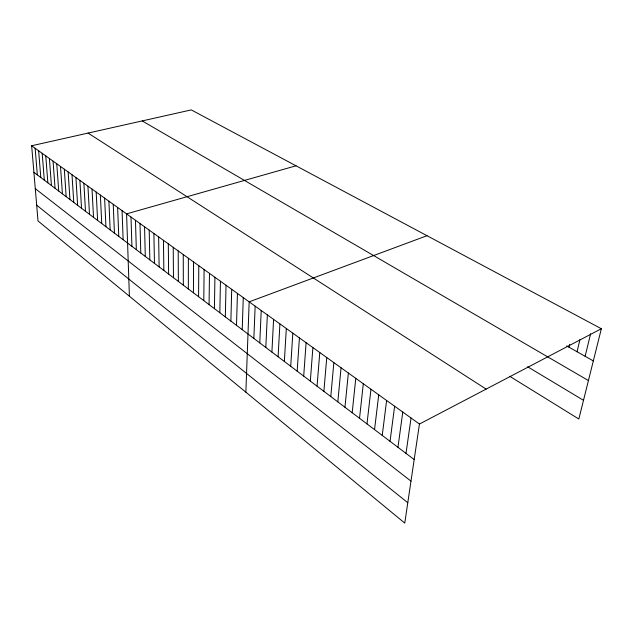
<?xml version="1.0" encoding="UTF-8"?>
<svg xmlns="http://www.w3.org/2000/svg" width="633" height="633" viewBox="0 0 633 633"><rect width="100%" height="100%" fill="white"/><g stroke="black" fill="none" stroke-linecap="round" stroke-linejoin="round"><path stroke-width="0.95" d="M188.349 288.972L188.365 258.217M193.437 292.81L193.54 261.927M198.58 296.695L198.786 265.686M203.794 300.635L204.095 269.5M209.072 304.623L209.476 273.361M214.421 308.659L214.919 277.27M219.833 312.749L220.442 281.234M225.316 316.896L226.036 285.246M230.879 321.089L231.702 289.313M236.505 325.346L237.446 293.435M242.21 329.651L243.27 297.613M245.865 392.183L249.165 301.846L426.998 235.698M253.849 338.441L255.146 306.135M259.783 342.928L261.207 310.486M265.805 347.47L267.355 314.894M271.905 352.083L273.591 319.372M278.085 356.751L279.913 323.906M284.352 361.49L286.322 328.503M290.713 366.285L292.818 333.172M297.162 371.16L299.417 337.903M303.698 376.097L306.103 342.698M310.328 381.106L312.892 347.572M317.054 386.185L319.776 352.51M323.874 391.336L326.763 357.526M330.798 396.567L333.852 362.614M337.824 401.876L341.052 367.781M344.953 407.256L348.364 373.027M352.185 412.724L355.778 378.352M359.528 418.271L363.31 383.756M366.982 423.904L370.962 389.24M374.546 429.617L378.724 394.818M382.237 435.425L386.613 400.475M390.039 441.312L394.628 406.228M397.959 447.302L402.77 412.075M406.006 453.378L411.046 418.009M601.35 328.741L419.45 424.039L404.764 523.095L38.012 220.933L31.65 145.756L191.269 109.905L601.35 328.741L578.831 419.022L509.692 376.263M569.075 347.248L569.74 344.36M577.051 351.742L579.955 339.541M585.129 356.3L590.644 333.678M296.015 165.799L126.576 213.867L129.401 296.228M566.709 345.919L593.327 360.913M142.211 120.919L588.421 380.56M527.661 366.776L583.499 400.317M88.074 133.08L486.136 389.105M31.65 145.756L419.45 424.039M33.897 172.295L414.188 459.558M35.282 188.642L410.983 481.127M36.674 205.171L407.787 502.721M35.124 148.249L37.331 174.89M38.637 150.765L40.805 177.517M42.189 153.313L44.31 180.168M45.774 155.884L47.855 182.842M49.398 158.487L51.439 185.548M53.061 161.122L55.063 188.286M56.772 163.781L58.727 191.055M60.515 166.463L62.422 193.848M64.305 169.185L66.164 196.673M68.135 171.931L69.947 199.53M72.004 174.708L73.768 202.418M75.92 177.517L77.63 205.337M79.877 180.358L81.538 208.289M83.88 183.238L85.495 211.272M87.932 186.142L89.49 214.286M92.03 189.077L93.526 217.341M96.176 192.052L97.617 220.426M100.362 195.059L101.747 223.552M104.603 198.105L105.933 226.709M108.9 201.183L110.158 229.906M113.236 204.301L114.438 233.134M117.627 207.45L118.767 236.41M122.074 210.639L123.142 239.717M130.991 217.04L131.925 246.348M135.462 220.252L136.332 249.671M139.988 223.496L140.787 253.034M144.561 226.78L145.289 256.436M149.198 230.103L149.847 259.886M153.89 233.474L154.46 263.368M158.63 236.877L159.128 266.897M163.441 240.326L163.852 270.465M168.299 243.816L168.631 274.073M173.22 247.345L173.474 277.729M178.205 250.921L178.371 281.432M183.254 254.545L183.333 285.174"/></g></svg>
